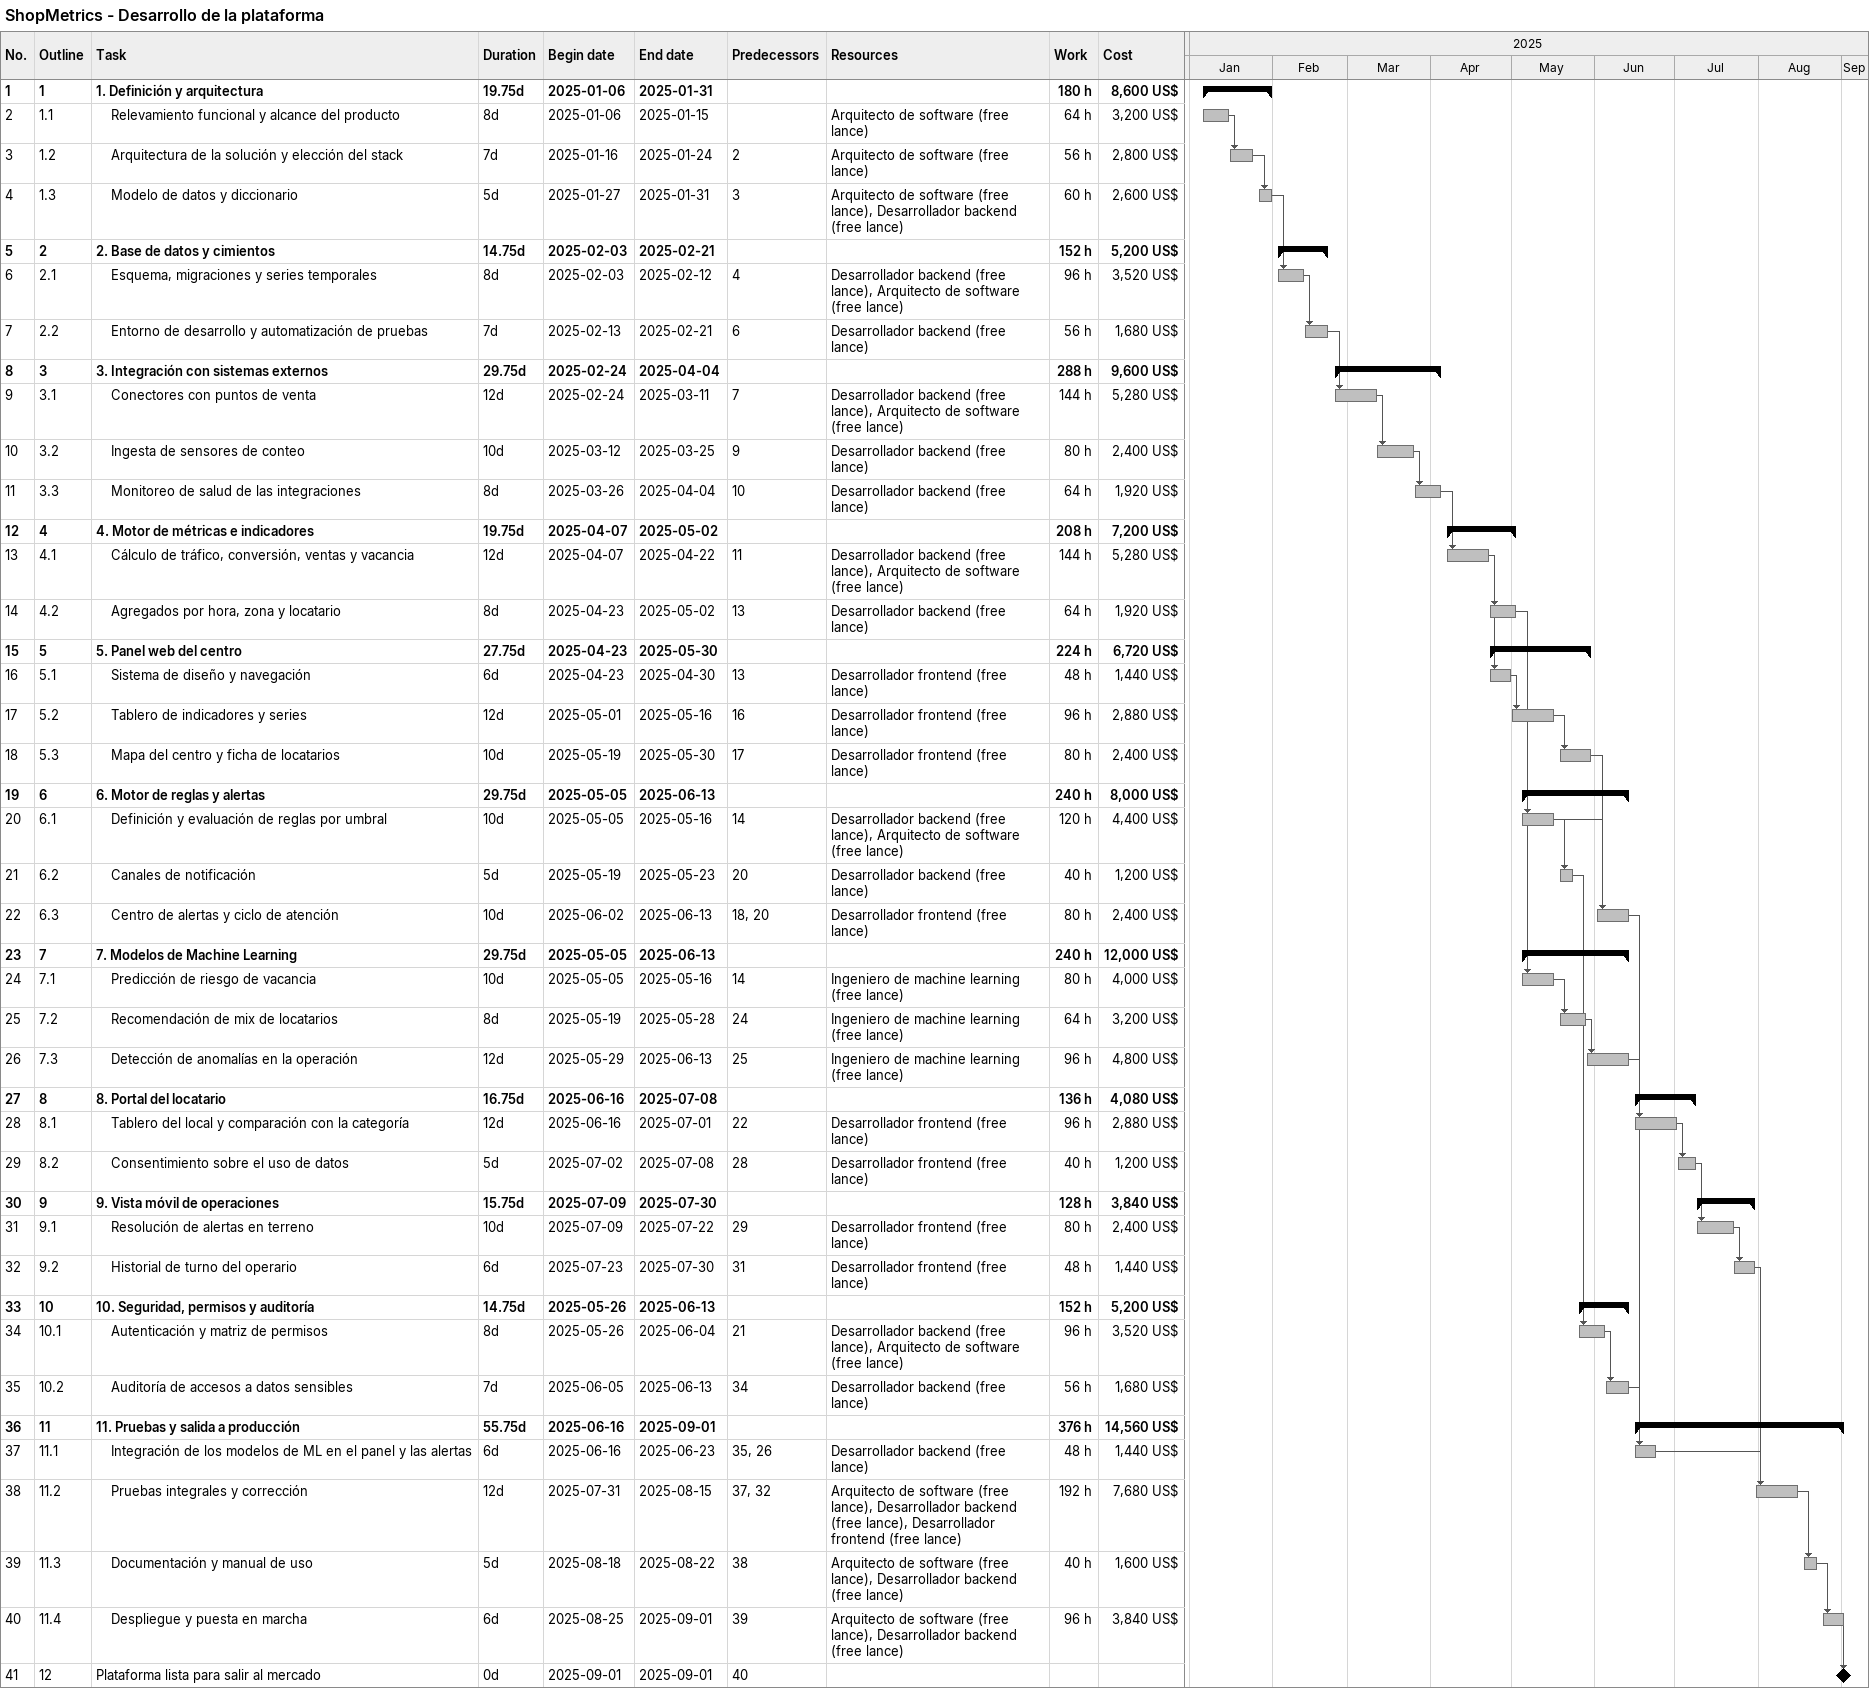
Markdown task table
ShopMetrics - Desarrollo de la plataforma

| ID | WBS | Task | Duration | Start | Finish | Predecessors | Resources | Work (h) | Cost (US$) |
|---|---|---|---|---|---|---|---|---|---|
| 1 | 1 | **1. Definición y arquitectura** | 19.75d | 2025-01-06 | 2025-01-31 |  |  | 180 | 8600 |
| 2 | 1.1 | Relevamiento funcional y alcance del producto | 8d | 2025-01-06 | 2025-01-15 |  | Arquitecto de software (free lance) | 64 | 3200 |
| 3 | 1.2 | Arquitectura de la solución y elección del stack | 7d | 2025-01-16 | 2025-01-24 | 2 | Arquitecto de software (free lance) | 56 | 2800 |
| 4 | 1.3 | Modelo de datos y diccionario | 5d | 2025-01-27 | 2025-01-31 | 3 | Arquitecto de software (free lance), Desarrollador backend (free lance) | 60 | 2600 |
| 5 | 2 | **2. Base de datos y cimientos** | 14.75d | 2025-02-03 | 2025-02-21 |  |  | 152 | 5200 |
| 6 | 2.1 | Esquema, migraciones y series temporales | 8d | 2025-02-03 | 2025-02-12 | 4 | Desarrollador backend (free lance), Arquitecto de software (free lance) | 96 | 3520 |
| 7 | 2.2 | Entorno de desarrollo y automatización de pruebas | 7d | 2025-02-13 | 2025-02-21 | 6 | Desarrollador backend (free lance) | 56 | 1680 |
| 8 | 3 | **3. Integración con sistemas externos** | 29.75d | 2025-02-24 | 2025-04-04 |  |  | 288 | 9600 |
| 9 | 3.1 | Conectores con puntos de venta | 12d | 2025-02-24 | 2025-03-11 | 7 | Desarrollador backend (free lance), Arquitecto de software (free lance) | 144 | 5280 |
| 10 | 3.2 | Ingesta de sensores de conteo | 10d | 2025-03-12 | 2025-03-25 | 9 | Desarrollador backend (free lance) | 80 | 2400 |
| 11 | 3.3 | Monitoreo de salud de las integraciones | 8d | 2025-03-26 | 2025-04-04 | 10 | Desarrollador backend (free lance) | 64 | 1920 |
| 12 | 4 | **4. Motor de métricas e indicadores** | 19.75d | 2025-04-07 | 2025-05-02 |  |  | 208 | 7200 |
| 13 | 4.1 | Cálculo de tráfico, conversión, ventas y vacancia | 12d | 2025-04-07 | 2025-04-22 | 11 | Desarrollador backend (free lance), Arquitecto de software (free lance) | 144 | 5280 |
| 14 | 4.2 | Agregados por hora, zona y locatario | 8d | 2025-04-23 | 2025-05-02 | 13 | Desarrollador backend (free lance) | 64 | 1920 |
| 15 | 5 | **5. Panel web del centro** | 27.75d | 2025-04-23 | 2025-05-30 |  |  | 224 | 6720 |
| 16 | 5.1 | Sistema de diseño y navegación | 6d | 2025-04-23 | 2025-04-30 | 13 | Desarrollador frontend (free lance) | 48 | 1440 |
| 17 | 5.2 | Tablero de indicadores y series | 12d | 2025-05-01 | 2025-05-16 | 16 | Desarrollador frontend (free lance) | 96 | 2880 |
| 18 | 5.3 | Mapa del centro y ficha de locatarios | 10d | 2025-05-19 | 2025-05-30 | 17 | Desarrollador frontend (free lance) | 80 | 2400 |
| 19 | 6 | **6. Motor de reglas y alertas** | 29.75d | 2025-05-05 | 2025-06-13 |  |  | 240 | 8000 |
| 20 | 6.1 | Definición y evaluación de reglas por umbral | 10d | 2025-05-05 | 2025-05-16 | 14 | Desarrollador backend (free lance), Arquitecto de software (free lance) | 120 | 4400 |
| 21 | 6.2 | Canales de notificación | 5d | 2025-05-19 | 2025-05-23 | 20 | Desarrollador backend (free lance) | 40 | 1200 |
| 22 | 6.3 | Centro de alertas y ciclo de atención | 10d | 2025-06-02 | 2025-06-13 | 18, 20 | Desarrollador frontend (free lance) | 80 | 2400 |
| 23 | 7 | **7. Modelos de Machine Learning** | 29.75d | 2025-05-05 | 2025-06-13 |  |  | 240 | 12000 |
| 24 | 7.1 | Predicción de riesgo de vacancia | 10d | 2025-05-05 | 2025-05-16 | 14 | Ingeniero de machine learning (free lance) | 80 | 4000 |
| 25 | 7.2 | Recomendación de mix de locatarios | 8d | 2025-05-19 | 2025-05-28 | 24 | Ingeniero de machine learning (free lance) | 64 | 3200 |
| 26 | 7.3 | Detección de anomalías en la operación | 12d | 2025-05-29 | 2025-06-13 | 25 | Ingeniero de machine learning (free lance) | 96 | 4800 |
| 27 | 8 | **8. Portal del locatario** | 16.75d | 2025-06-16 | 2025-07-08 |  |  | 136 | 4080 |
| 28 | 8.1 | Tablero del local y comparación con la categoría | 12d | 2025-06-16 | 2025-07-01 | 22 | Desarrollador frontend (free lance) | 96 | 2880 |
| 29 | 8.2 | Consentimiento sobre el uso de datos | 5d | 2025-07-02 | 2025-07-08 | 28 | Desarrollador frontend (free lance) | 40 | 1200 |
| 30 | 9 | **9. Vista móvil de operaciones** | 15.75d | 2025-07-09 | 2025-07-30 |  |  | 128 | 3840 |
| 31 | 9.1 | Resolución de alertas en terreno | 10d | 2025-07-09 | 2025-07-22 | 29 | Desarrollador frontend (free lance) | 80 | 2400 |
| 32 | 9.2 | Historial de turno del operario | 6d | 2025-07-23 | 2025-07-30 | 31 | Desarrollador frontend (free lance) | 48 | 1440 |
| 33 | 10 | **10. Seguridad, permisos y auditoría** | 14.75d | 2025-05-26 | 2025-06-13 |  |  | 152 | 5200 |
| 34 | 10.1 | Autenticación y matriz de permisos | 8d | 2025-05-26 | 2025-06-04 | 21 | Desarrollador backend (free lance), Arquitecto de software (free lance) | 96 | 3520 |
| 35 | 10.2 | Auditoría de accesos a datos sensibles | 7d | 2025-06-05 | 2025-06-13 | 34 | Desarrollador backend (free lance) | 56 | 1680 |
| 36 | 11 | **11. Pruebas y salida a producción** | 55.75d | 2025-06-16 | 2025-09-01 |  |  | 376 | 14560 |
| 37 | 11.1 | Integración de los modelos de ML en el panel y las alertas | 6d | 2025-06-16 | 2025-06-23 | 35, 26 | Desarrollador backend (free lance) | 48 | 1440 |
| 38 | 11.2 | Pruebas integrales y corrección | 12d | 2025-07-31 | 2025-08-15 | 37, 32 | Arquitecto de software (free lance), Desarrollador backend (free lance), Desarrollador frontend (free lance) | 192 | 7680 |
| 39 | 11.3 | Documentación y manual de uso | 5d | 2025-08-18 | 2025-08-22 | 38 | Arquitecto de software (free lance), Desarrollador backend (free lance) | 40 | 1600 |
| 40 | 11.4 | Despliegue y puesta en marcha | 6d | 2025-08-25 | 2025-09-01 | 39 | Arquitecto de software (free lance), Desarrollador backend (free lance) | 96 | 3840 |
| 41 | 12 | Plataforma lista para salir al mercado | 0d | 2025-09-01 | 2025-09-01 | 40 |  |  |  |
